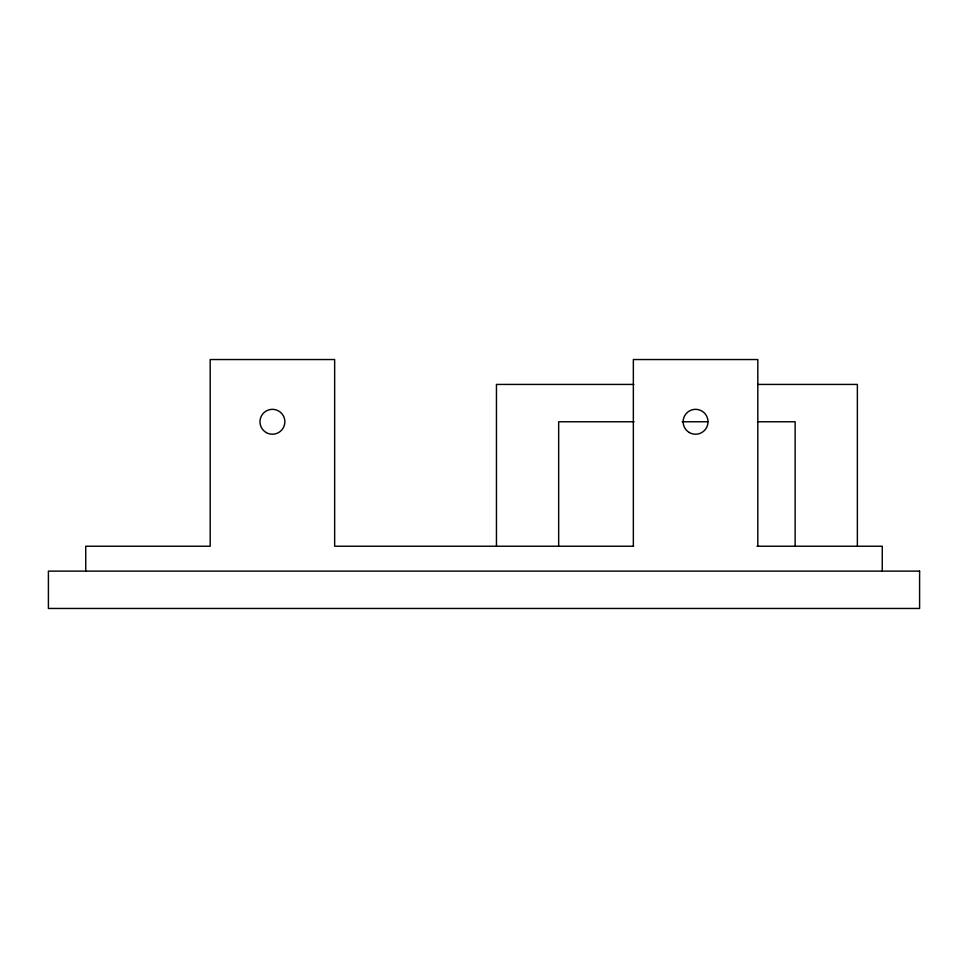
<?xml version="1.0" encoding="UTF-8"?>
<svg xmlns="http://www.w3.org/2000/svg" width="968" height="968" viewBox="0 0 968 968"><rect width="100%" height="100%" fill="white"/><g stroke="black" fill="none" stroke-linecap="round" stroke-linejoin="round"><path stroke-width="1.45" d="M633.871 384.429L496.451 384.429L496.451 546.23M757.702 384.429L857.37 384.429L857.37 546.23M633.98 421.77L558.669 421.77L558.669 546.23M682.186 421.77L707.79 421.77M757.484 421.77L795.139 421.77L795.139 546.23M633.653 546.23L334.65 546.23L334.65 359.539L210.189 359.539L210.189 546.23L85.741 546.23L85.741 571.12M757.049 546.23L882.259 546.23L882.259 571.12M757.811 546.23L757.811 359.539L633.35 359.539L633.35 546.23M919.6 571.12L48.4 571.12L48.4 608.461L919.6 608.461L919.6 571.12M689.349 432.551A12.451 12.451 0 0 0 708.019 421.77A12.451 12.451 0 0 0 689.349 410.989A12.451 12.451 0 0 0 689.349 432.551M266.2 432.551A12.451 12.451 0 0 0 284.87 421.77A12.451 12.451 0 0 0 266.2 410.989A12.451 12.451 0 0 0 266.2 432.551"/></g></svg>
